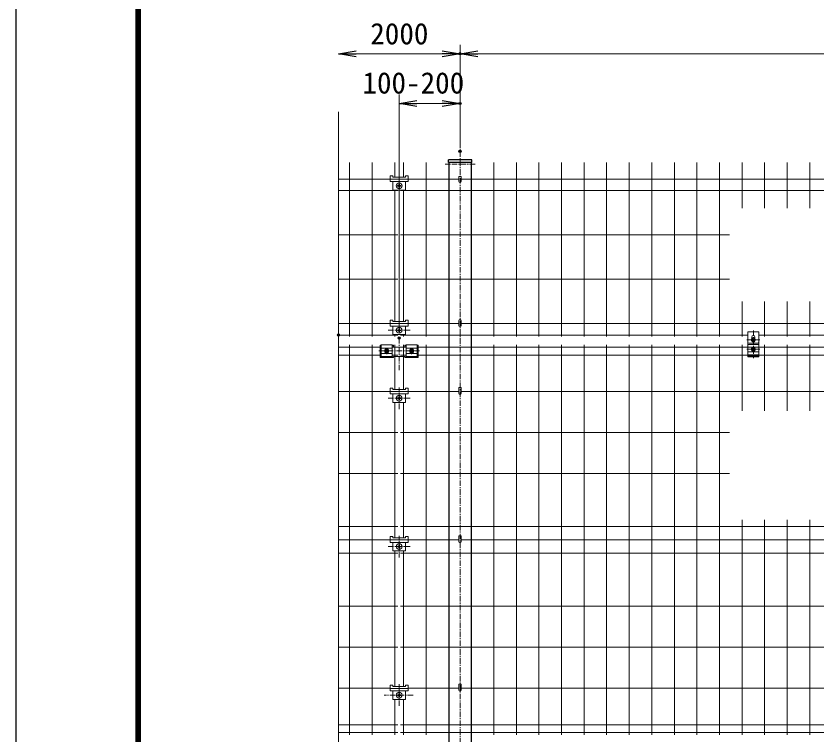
# Model space of a CAD drawing. Units: millimetres, scale not verified. Extents: x -4200 to 4200, y -2970 to 2970.
# Drawn here: x -4200 to -2398, y -688 to 930 of the extents above; entities that cross this region are included whole.
import ezdxf
from ezdxf.enums import TextEntityAlignment as Align

# ---------------------------------------------------------------- set-up
doc = ezdxf.new("R2010")
doc.units = ezdxf.units.MM
doc.header["$LTSCALE"] = 10
doc.header["$PDMODE"] = 32
doc.header["$PDSIZE"] = 5
doc.linetypes.add('USER1', pattern=[2, 1.25, -0.25, 0.25, -0.25])
for name, color, linetype, lineweight in [('0-0_D-STR-DIM', 7, 'Continuous', 13), ('0-1_0', 7, 'Continuous', 25), ('0-4_D-STR1', 1, 'Continuous', 25), ('0-5_D-BMK', 2, 'USER1', 13), ('0-6_D-TTL', 7, 'Continuous', 25), ('0-9_D-STR3', 3, 'Continuous', 13), ('0-E_D-STR5', 7, 'Continuous', 9)]:
    doc.layers.add(name, color=color, linetype=linetype, lineweight=lineweight)
doc.layers.add('0-2_DEFPOINTS', color=7, linetype='Continuous')
doc.styles.add('ＭＳ ゴシック', font='')
doc.styles.get('ＭＳ ゴシック').set_extended_font_data('MS Gothic')

# ---------------------------------------------------------------- blocks, each defined once
blk = doc.blocks.new('_OPEN')
at = {"layer": '0-1_0'}
blk.add_line((0, 0), (-10, 0), dxfattribs=at)
blk.add_lwpolyline([(-10, 1.667), (0, 0), (-10, -1.667)], dxfattribs=at)

msp = doc.modelspace()

# ---------------------------------------------------------------- linework, layer by layer
at = {"layer": '0-0_D-STR-DIM'}
for p, q in [((-3200.94, 645.06), (-3200.94, 864.72)), ((-3200.94, 645.06), (-3200.94, 864.72)), ((-3434.46, 844.72), (-3240.94, 844.72)), ((-3160.94, 844.72), (-1240.94, 844.72)), ((-3337.94, 225.23), (-3337.94, 752.79)), ((-3200.94, 645.06), (-3200.94, 752.79)), ((-3297.94, 732.79), (-3240.94, 732.79)), ((-3474.46, 714.17), (-3474.46, -1665.23))]:
    msp.add_line(p, q, dxfattribs=at)
at = {"layer": '0-2_DEFPOINTS'}
for p in [(-3200.94, 844.72), (-3200.94, 732.79), (-3200.94, 625.06), (-3474.46, 212.25), (-3337.94, 205.23)]:
    msp.add_point(p, dxfattribs=at)
at = {"layer": '0-4_D-STR1'}
for p, q in [((-3227.17, 600.15), (-3227.17, 606.36)), ((-3174.77, 606.36), (-3227.17, 606.36)), ((-3174.77, 600.29), (-3227.17, 600.29)), ((-3225.94, 600.29), (-3225.94, -1910.06)), ((-3175.94, 600.29), (-3175.94, -1910.06)), ((-3174.77, 600.15), (-3174.77, 606.36)), ((-3225.94, 208.64), (-3225.94, 189.93)), ((-3175.94, 208.64), (-3175.94, 189.93)), ((-3225.94, -687.57), (-3225.94, -702.57)), ((-3175.94, -687.57), (-3175.94, -702.57))]:
    msp.add_line(p, q, dxfattribs=at)
at = {"layer": '0-5_D-BMK'}
for p, q in [((-3200.94, 825.06), (-3200.94, -1944.36)), ((-3167.21, 596.49), (-3234.67, 596.49)), ((-3362.9, 222.82), (-3312.9, 222.82)), ((-2540.96, 222.45), (-2540.96, 159.75)), ((-3337.94, 132.77), (-3337.94, 205.23)), ((-2526.29, 201.28), (-2555.63, 201.28)), ((-3365.91, 169.28), (-3365.91, 183.75)), ((-3309.91, 169.28), (-3309.91, 183.75)), ((-2526.29, 180.42), (-2555.63, 180.42)), ((-3383.71, 176.16), (-3292.11, 176.16)), ((-3337.87, 45.51), (-3337.87, 94.31)), ((-3362.9, 69.91), (-3312.9, 69.91)), ((-3337.88, -288.24), (-3337.88, -239.44)), ((-3362.91, -263.84), (-3312.91, -263.84)), ((-3337.87, -622.41), (-3337.87, -573.61)), ((-3306.56, -598.01), (-3371.39, -598.01))]:
    msp.add_line(p, q, dxfattribs=at)
at = {"layer": '0-6_D-TTL', "color": 2}
msp.add_lwpolyline([(-4200, 2970), (4200, 2970), (4200, -2970), (-4200, -2970)], close=True, dxfattribs=at)
at = {"layer": '0-6_D-TTL'}
for points in [[(-3930, 2750), (3930, 2750), (3930, -2750), (-3930, -2750)], [(-3927.5, 2747.5), (3927.5, 2747.5), (3927.5, -2747.5), (-3927.5, -2747.5)], [(-3925, 2745), (3925, 2745), (3925, -2745), (-3925, -2745)], [(-3922.5, 2742.5), (3922.5, 2742.5), (3922.5, -2742.5), (-3922.5, -2742.5)], [(-3920, 2740), (3920, 2740), (3920, -2740), (-3920, -2740)]]:
    msp.add_lwpolyline(points, close=True, dxfattribs=at)
at = {"layer": '0-9_D-STR3'}
for p, q in [((-3357.9, 569.88), (-3351.9, 569.88)), ((-3357.9, 569.88), (-3357.9, 557.08)), ((-3357.9, 562.58), (-3317.9, 562.58)), ((-3351.9, 569.88), (-3351.9, 566.98)), ((-3351.9, 566.98), (-3323.9, 566.98)), ((-3323.9, 569.88), (-3317.9, 569.88)), ((-3323.9, 569.88), (-3323.9, 566.98)), ((-3317.9, 569.88), (-3317.9, 557.08)), ((-3203.54, 567.59), (-3203.54, 557.61)), ((-3198.34, 567.58), (-3198.34, 557.61)), ((-3357.9, 557.08), (-3317.9, 557.08)), ((-3351.9, 557.08), (-3351.9, 538.08)), ((-3341.37, 548.08), (-3339.37, 548.08)), ((-3341.37, 547.08), (-3339.37, 547.08)), ((-3338.37, 551.08), (-3338.37, 549.08)), ((-3338.37, 544.08), (-3338.37, 546.08)), ((-3337.37, 551.08), (-3337.37, 549.08)), ((-3337.37, 544.08), (-3337.37, 546.08)), ((-3334.37, 548.08), (-3336.37, 548.08)), ((-3334.37, 547.08), (-3336.37, 547.08)), ((-3323.9, 557.08), (-3323.9, 538.08)), ((-3351.9, 538.08), (-3323.9, 538.08)), ((-3357.9, 245.12), (-3357.9, 232.32)), ((-3357.9, 245.12), (-3351.9, 245.12)), ((-3357.9, 237.82), (-3317.9, 237.82)), ((-3351.9, 245.12), (-3351.9, 242.22)), ((-3351.9, 242.22), (-3323.9, 242.22)), ((-3323.9, 245.12), (-3323.9, 242.22)), ((-3203.54, 245.02), (-3203.54, 232.85)), ((-3198.34, 245.02), (-3198.34, 232.85)), ((-3357.9, 232.32), (-3317.9, 232.32)), ((-3351.9, 232.32), (-3351.9, 213.32)), ((-3341.37, 223.32), (-3339.37, 223.32)), ((-3341.37, 222.32), (-3339.37, 222.32)), ((-3338.37, 226.32), (-3338.37, 224.32)), ((-3338.37, 219.32), (-3338.37, 221.32)), ((-3337.37, 226.32), (-3337.37, 224.32)), ((-3337.37, 219.32), (-3337.37, 221.32)), ((-3334.37, 223.32), (-3336.37, 223.32)), ((-3334.37, 222.32), (-3336.37, 222.32)), ((-3323.9, 232.32), (-3323.9, 213.32)), ((-2553.46, 219.58), (-2553.46, 163.16)), ((-2528.46, 219.58), (-2553.46, 219.58)), ((-2528.46, 219.58), (-2528.46, 163.16)), ((-3351.9, 213.32), (-3323.9, 213.32)), ((-2543.42, 205.54), (-2545.88, 201.28)), ((-2543.42, 197.02), (-2545.88, 201.28)), ((-2544.46, 207.39), (-2544.46, 203.74)), ((-2543.69, 203.33), (-2542.33, 201.97)), ((-2543.69, 199.24), (-2542.33, 200.6)), ((-2538.5, 205.54), (-2543.42, 205.54)), ((-2543.01, 204.01), (-2541.64, 202.65)), ((-2543.01, 198.55), (-2541.64, 199.92)), ((-2538.91, 204.01), (-2540.28, 202.65)), ((-2538.91, 198.55), (-2540.28, 199.92)), ((-2538.23, 203.33), (-2539.6, 201.97)), ((-2538.23, 199.24), (-2539.6, 200.6)), ((-2538.5, 205.54), (-2536.04, 201.28)), ((-2538.5, 197.02), (-2536.04, 201.28)), ((-2537.46, 207.39), (-2537.46, 203.74)), ((-3380.91, 189.32), (-3380.91, 161.53)), ((-3380.91, 189.32), (-3378.41, 189.32)), ((-3380.91, 187.92), (-3378.41, 187.92)), ((-3378.41, 190.32), (-3378.41, 164.1)), ((-3378.41, 190.32), (-3353.41, 190.32)), ((-3378.41, 182.56), (-3353.41, 182.56)), ((-3368.37, 180.42), (-3370.83, 176.16)), ((-3363.46, 180.42), (-3368.37, 180.42)), ((-3363.46, 180.42), (-3361, 176.16)), ((-3353.41, 190.32), (-3353.41, 164.1)), ((-3353.41, 189.32), (-3350.91, 189.32)), ((-3353.41, 187.92), (-3350.91, 187.92)), ((-3322.41, 189.32), (-3324.91, 189.32)), ((-3324.91, 189.32), (-3324.91, 186.33)), ((-3322.41, 187.92), (-3324.91, 187.92)), ((-3322.41, 190.32), (-3322.41, 164.1)), ((-3297.41, 190.32), (-3322.41, 190.32)), ((-3297.41, 182.56), (-3322.41, 182.56)), ((-3312.37, 180.42), (-3314.83, 176.16)), ((-3312.37, 180.42), (-3307.46, 180.42)), ((-3307.46, 180.42), (-3305, 176.16)), ((-3297.41, 190.32), (-3297.41, 164.1)), ((-3294.91, 189.32), (-3297.41, 189.32)), ((-3294.91, 187.92), (-3297.41, 187.92)), ((-3294.91, 189.32), (-3294.91, 161.53)), ((-2528.46, 190.86), (-2553.52, 190.86)), ((-2553.46, 184.43), (-2543.57, 184.43)), ((-2530.46, 193.94), (-2551.46, 193.94)), ((-2543.42, 184.68), (-2545.88, 180.42)), ((-2543.42, 176.16), (-2545.88, 180.42)), ((-2543.69, 182.47), (-2542.33, 181.1)), ((-2538.5, 197.02), (-2543.42, 197.02)), ((-2538.5, 184.68), (-2543.42, 184.68)), ((-2543.01, 183.15), (-2541.64, 181.78)), ((-2540.96, 171.51), (-2540.96, 188.02)), ((-2538.91, 183.15), (-2540.28, 181.78)), ((-2538.23, 182.47), (-2539.6, 181.1)), ((-2538.5, 184.68), (-2536.04, 180.42)), ((-2538.5, 176.16), (-2536.04, 180.42)), ((-2538.36, 184.43), (-2528.46, 184.43)), ((-3380.91, 162.71), (-3350.91, 162.71)), ((-3378.41, 170.62), (-3353.41, 170.62)), ((-3378.41, 164.1), (-3353.41, 164.1)), ((-3368.37, 171.9), (-3370.83, 176.16)), ((-3368.64, 178.2), (-3367.28, 176.84)), ((-3368.64, 174.11), (-3367.28, 175.47)), ((-3363.46, 171.9), (-3368.37, 171.9)), ((-3367.96, 178.89), (-3366.6, 177.52)), ((-3367.96, 173.43), (-3366.6, 174.79)), ((-3363.87, 178.89), (-3365.23, 177.52)), ((-3363.87, 173.43), (-3365.23, 174.79)), ((-3363.19, 178.2), (-3364.55, 176.84)), ((-3363.19, 174.11), (-3364.55, 175.47)), ((-3363.46, 171.9), (-3361, 176.16)), ((-3324.91, 164.11), (-3350.91, 164.11)), ((-3350.91, 161.53), (-3350.91, 164.11)), ((-3324.91, 161.53), (-3324.91, 164.11)), ((-3294.91, 162.71), (-3324.91, 162.71)), ((-3297.41, 170.62), (-3322.41, 170.62)), ((-3297.41, 164.1), (-3322.41, 164.1)), ((-3312.37, 171.9), (-3314.83, 176.16)), ((-3312.64, 178.2), (-3311.28, 176.84)), ((-3312.64, 174.11), (-3311.28, 175.47)), ((-3312.37, 171.9), (-3307.46, 171.9)), ((-3311.96, 178.89), (-3310.6, 177.52)), ((-3311.96, 173.43), (-3310.6, 174.79)), ((-3307.87, 178.89), (-3309.23, 177.52)), ((-3307.87, 173.43), (-3309.23, 174.79)), ((-3307.19, 178.2), (-3308.55, 176.84)), ((-3307.18, 174.11), (-3308.55, 175.47)), ((-3307.46, 171.9), (-3305, 176.16)), ((-2528.5, 167.13), (-2553.5, 167.13)), ((-2553.46, 174.48), (-2528.46, 174.48)), ((-2528.46, 165.19), (-2553.46, 165.19)), ((-2528.46, 163.16), (-2553.46, 163.16)), ((-2543.69, 178.37), (-2542.33, 179.74)), ((-2538.5, 176.16), (-2543.42, 176.16)), ((-2543.01, 177.69), (-2541.64, 179.05)), ((-2538.91, 177.69), (-2540.28, 179.05)), ((-2538.23, 178.37), (-2539.6, 179.74)), ((-3380.91, 161.53), (-3350.91, 161.53)), ((-3294.91, 161.53), (-3324.91, 161.53)), ((-3357.9, 92.21), (-3357.9, 79.41)), ((-3357.9, 92.21), (-3351.9, 92.21)), ((-3351.9, 92.21), (-3351.9, 89.31)), ((-3323.9, 92.21), (-3323.9, 89.31)), ((-3203.54, 93.1), (-3203.54, 80.93)), ((-3198.34, 93.1), (-3198.34, 80.93)), ((-3357.9, 84.91), (-3317.9, 84.91)), ((-3357.9, 79.41), (-3317.9, 79.41)), ((-3351.9, 89.31), (-3323.9, 89.31)), ((-3351.9, 79.41), (-3351.9, 60.41)), ((-3338.37, 73.41), (-3338.37, 71.41)), ((-3337.37, 73.41), (-3337.37, 71.41)), ((-3323.9, 79.41), (-3323.9, 60.41)), ((-3351.9, 60.41), (-3323.9, 60.41)), ((-3341.37, 70.41), (-3339.37, 70.41)), ((-3341.37, 69.41), (-3339.37, 69.41)), ((-3338.37, 66.41), (-3338.37, 68.41)), ((-3337.37, 66.41), (-3337.37, 68.41)), ((-3334.37, 70.41), (-3336.37, 70.41)), ((-3334.37, 69.41), (-3336.37, 69.41)), ((-3357.91, -241.54), (-3357.91, -254.34)), ((-3357.91, -241.54), (-3351.91, -241.54)), ((-3357.91, -248.84), (-3317.91, -248.84)), ((-3351.91, -241.54), (-3351.91, -244.44)), ((-3351.91, -244.44), (-3323.91, -244.44)), ((-3323.91, -241.54), (-3323.91, -244.44)), ((-3203.54, -240.6), (-3203.54, -252.77)), ((-3198.34, -240.6), (-3198.34, -252.77)), ((-3357.91, -254.34), (-3317.91, -254.34)), ((-3351.91, -254.34), (-3351.91, -273.34)), ((-3341.38, -263.34), (-3339.38, -263.34)), ((-3341.38, -264.34), (-3339.38, -264.34)), ((-3338.38, -260.34), (-3338.38, -262.34)), ((-3338.38, -267.34), (-3338.38, -265.34)), ((-3337.38, -260.34), (-3337.38, -262.34)), ((-3337.38, -267.34), (-3337.38, -265.34)), ((-3334.38, -263.34), (-3336.38, -263.34)), ((-3334.38, -264.34), (-3336.38, -264.34)), ((-3323.91, -254.34), (-3323.91, -273.34)), ((-3351.91, -273.34), (-3323.91, -273.34)), ((-3357.9, -575.71), (-3351.9, -575.71)), ((-3357.9, -575.71), (-3357.9, -588.51)), ((-3351.9, -575.71), (-3351.9, -578.61)), ((-3323.9, -575.71), (-3323.9, -578.61)), ((-3203.54, -574.4), (-3203.54, -586.57)), ((-3198.34, -574.4), (-3198.34, -586.57)), ((-3357.9, -583.01), (-3317.9, -583.01)), ((-3357.9, -588.51), (-3317.9, -588.51)), ((-3351.9, -578.61), (-3323.9, -578.61)), ((-3351.9, -588.51), (-3351.9, -607.51)), ((-3338.37, -594.51), (-3338.37, -596.51)), ((-3337.37, -594.51), (-3337.37, -596.51)), ((-3323.9, -588.51), (-3323.9, -607.51)), ((-3351.9, -607.51), (-3323.9, -607.51)), ((-3341.37, -597.51), (-3339.37, -597.51)), ((-3341.37, -598.51), (-3339.37, -598.51)), ((-3338.37, -601.51), (-3338.37, -599.51)), ((-3337.37, -601.51), (-3337.37, -599.51)), ((-3334.37, -597.51), (-3336.37, -597.51)), ((-3334.37, -598.51), (-3336.37, -598.51))]:
    msp.add_line(p, q, dxfattribs=at)
for points in [[(-3323.9, 245.12), (-3317.9, 245.12), (-3317.9, 232.32)], [(-3350.91, 189.32), (-3350.91, 185.09), (-3334.71, 185.09), (-3324.91, 185.09), (-3324.91, 186.33)], [(-3323.9, 92.21), (-3317.9, 92.21), (-3317.9, 79.41)], [(-3323.91, -241.54), (-3317.91, -241.54), (-3317.91, -254.34)], [(-3323.9, -575.71), (-3317.9, -575.71), (-3317.9, -588.51)]]:
    msp.add_lwpolyline(points, dxfattribs=at)
for centre, radius in [((-3337.87, 547.58), 6.5), ((-3337.87, 222.82), 6.5), ((-2540.96, 201.28), 4.26), ((-3365.91, 176.16), 4.26), ((-3309.91, 176.16), 4.26), ((-2540.96, 180.42), 4.26), ((-3337.87, 69.91), 6.5), ((-3337.88, -263.84), 6.5), ((-3337.87, -598.01), 6.5)]:
    msp.add_circle(centre, radius, dxfattribs=at)
for centre, radius, start, end in [((-3341.37, 547.58), 0.5, 90.00001, 270), ((-3339.37, 549.08), 1, 270, 0.00001), ((-3339.37, 546.08), 1, 0, 90), ((-3337.87, 551.08), 0.5, 0, 179.99999), ((-3337.87, 544.08), 0.5, 180.00002, 0.00001), ((-3336.37, 549.08), 1, 180.00001, 270), ((-3336.37, 546.08), 1, 90, 180.00001), ((-3334.37, 547.58), 0.5, 270.00049, 90.00046), ((-3200.94, 557.61), 2.6, 180, 0), ((-3341.37, 222.82), 0.5, 90.00001, 270), ((-3339.37, 224.32), 1, 270, 0.00001), ((-3339.37, 221.32), 1, 0, 90), ((-3337.87, 226.32), 0.5, 0, 179.99999), ((-3337.87, 219.32), 0.5, 180.00002, 0.00001), ((-3336.37, 224.32), 1, 180.00001, 270), ((-3336.37, 221.32), 1, 90, 180.00001), ((-3334.37, 222.82), 0.5, 270.00049, 90.00046), ((-3200.94, 232.85), 2.6, 180, 0), ((-2540.96, 207.39), 3.5, 0, 180), ((-2543.35, 203.67), 0.483, 44.99953, 224.99952), ((-2543.35, 198.9), 0.483, 135, 314.99998), ((-2543.01, 201.28), 0.965, 314.99999, 45), ((-2540.96, 203.33), 0.965, 225.00001, 314.99999), ((-2540.96, 199.24), 0.965, 45, 135), ((-2538.91, 201.28), 0.965, 135, 225.00001), ((-2538.57, 203.67), 0.483, 315, 135), ((-2538.57, 198.9), 0.483, 225.00001, 44.99999), ((-2528.48, 211.4), 0.02, 270, 0), ((-3365.91, 177.45), 4, 4.65818, 175.34501), ((-3309.91, 177.45), 4, 4.65499, 175.34182), ((-2551.46, 195.94), 2, 180, 270), ((-2543.35, 182.81), 0.483, 44.99953, 224.99952), ((-2540.96, 200.08), 3.62, 237.53826, 302.46174), ((-2540.96, 181.62), 3.62, 57.53826, 122.46174), ((-2543.01, 180.42), 0.965, 314.99999, 45), ((-2540.96, 182.47), 0.965, 225.00001, 314.99999), ((-2538.91, 180.42), 0.965, 135, 225.00001), ((-2538.57, 182.81), 0.483, 315, 135), ((-2530.46, 195.94), 2, 270, 0), ((-3365.91, 174.88), 4, 184.89555, 355.10576), ((-3368.3, 178.55), 0.483, 44.99953, 224.99952), ((-3368.3, 173.77), 0.483, 135, 314.99998), ((-3367.96, 176.16), 0.965, 314.99999, 45), ((-3365.91, 178.2), 0.965, 225.00001, 314.99999), ((-3365.91, 174.11), 0.965, 45, 135), ((-3363.87, 176.16), 0.965, 135, 225.00001), ((-3363.53, 178.55), 0.483, 315, 135), ((-3363.53, 173.77), 0.483, 225.00001, 44.99999), ((-3309.91, 174.88), 4, 184.89424, 355.10445), ((-3312.3, 178.55), 0.483, 45, 225), ((-3312.3, 173.77), 0.483, 135.00001, 314.99999), ((-3311.96, 176.16), 0.965, 314.99999, 45), ((-3309.91, 178.2), 0.965, 225.00001, 314.99999), ((-3309.91, 174.11), 0.965, 45, 135), ((-3307.87, 176.16), 0.965, 135, 225.00001), ((-3307.53, 178.55), 0.483, 315.00048, 135.00047), ((-3307.53, 173.77), 0.483, 225.00002, 45), ((-2543.35, 178.03), 0.483, 135, 314.99998), ((-2540.96, 179.21), 3.62, 237.53826, 302.46174), ((-2540.96, 178.37), 0.965, 45, 135), ((-2538.57, 178.03), 0.483, 225.00001, 44.99999), ((-3337.87, 73.41), 0.5, 0, 179.99999), ((-3200.94, 80.93), 2.6, 180, 0), ((-3341.37, 69.91), 0.5, 90.00001, 270), ((-3339.37, 71.41), 1, 270, 0.00001), ((-3339.37, 68.41), 1, 0, 90), ((-3337.87, 66.41), 0.5, 180.00002, 0.00001), ((-3336.37, 71.41), 1, 180.00001, 270), ((-3336.37, 68.41), 1, 90, 180.00001), ((-3334.37, 69.91), 0.5, 270.00049, 90.00046), ((-3341.38, -263.84), 0.5, 90.00001, 270), ((-3339.38, -262.34), 1, 270, 0.00001), ((-3339.38, -265.34), 1, 0, 90), ((-3337.88, -260.34), 0.5, 0, 179.99999), ((-3337.88, -267.34), 0.5, 180.00002, 0.00001), ((-3336.38, -262.34), 1, 180.00001, 270), ((-3336.38, -265.34), 1, 90, 180.00001), ((-3334.38, -263.84), 0.5, 270.00049, 90.00046), ((-3200.94, -252.77), 2.6, 180, 0), ((-3337.87, -594.51), 0.5, 0, 179.99999), ((-3200.94, -586.57), 2.6, 180, 0), ((-3341.37, -598.01), 0.5, 90.00001, 270), ((-3339.37, -596.51), 1, 270, 0.00001), ((-3339.37, -599.51), 1, 0, 90), ((-3337.87, -601.51), 0.5, 180.00002, 0.00001), ((-3336.37, -596.51), 1, 180.00001, 270), ((-3336.37, -599.51), 1, 90, 180.00001), ((-3334.37, -598.01), 0.5, 270.00049, 90.00046)]:
    msp.add_arc(centre, radius, start, end, dxfattribs=at)
for centre in [(-3200.94, 567.58), (-3200.94, 245), (-3200.94, 93.09), (-3200.94, -240.61), (-3200.94, -574.41)]:
    msp.add_ellipse(centre, major_axis=(-2.6, 0), ratio=0.649974, start_param=3.1415927, end_param=6.2831853, dxfattribs=at)
at = {"layer": '0-E_D-STR5'}
for p, q in [((-3449.47, 208.64), (-3449.47, 600.15)), ((-3398.7, 208.64), (-3398.7, 600.15)), ((-3347.93, 566.98), (-3347.93, 600.15)), ((-3327.98, 566.98), (-3327.98, 600.15)), ((-3277.21, 208.64), (-3277.21, 600.15)), ((-3226.45, 208.64), (-3226.45, 600.15)), ((-3175.68, 208.64), (-3175.68, 600.15)), ((-3124.91, 208.64), (-3124.91, 600.15)), ((-3074.14, 208.64), (-3074.14, 600.15)), ((-3023.37, 208.64), (-3023.37, 600.15)), ((-2972.6, 208.64), (-2972.6, 600.15)), ((-2921.83, 208.64), (-2921.83, 600.15)), ((-2871.06, 208.64), (-2871.06, 600.15)), ((-2820.29, 208.64), (-2820.29, 600.15)), ((-2769.52, 208.64), (-2769.52, 600.15)), ((-2718.75, 208.64), (-2718.75, 600.15)), ((-2667.98, 208.64), (-2667.98, 600.15)), ((-2617.21, 208.64), (-2617.21, 600.15)), ((-2566.45, 497.14), (-2566.45, 600.15)), ((-2515.68, 497.14), (-2515.68, 600.15)), ((-2464.91, 497.14), (-2464.91, 600.15)), ((-2414.14, 497.14), (-2414.14, 600.15)), ((-3357.9, 562.81), (-3474.46, 562.81)), ((-3203.54, 562.81), (-3317.9, 562.81)), ((-1357.9, 562.81), (-3198.34, 562.81)), ((-3340.9, 536.83), (-3474.46, 536.83)), ((-3347.93, 242.22), (-3347.93, 538.08)), ((-1340.88, 536.83), (-3334.9, 536.83)), ((-3327.98, 242.22), (-3327.98, 538.08)), ((-3340.9, 437.23), (-3474.46, 437.23)), ((-2594.78, 437.23), (-3334.9, 437.23)), ((-3340.9, 337.64), (-3474.46, 337.64)), ((-2594.78, 337.64), (-3334.9, 337.64)), ((-2566.45, 208.64), (-2566.45, 287.63)), ((-2515.68, 208.64), (-2515.68, 287.63)), ((-2464.91, 208.64), (-2464.91, 287.63)), ((-2414.14, 208.64), (-2414.14, 287.63)), ((-3357.9, 238.05), (-3474.46, 238.05)), ((-3203.54, 238.05), (-3317.9, 238.05)), ((-1357.9, 238.05), (-3198.34, 238.05)), ((-3340.9, 212.07), (-3474.46, 212.07)), ((-3347.93, 208.64), (-3347.93, 213.32)), ((-2553.46, 212.07), (-3334.9, 212.07)), ((-3327.98, 208.64), (-3327.98, 213.32)), ((-1893.46, 212.07), (-2528.46, 212.07)), ((-3378.41, 184.53), (-3474.46, 184.53)), ((-3449.47, -687.57), (-3449.47, 189.93)), ((-3398.7, -687.57), (-3398.7, 189.93)), ((-3340.91, 184.53), (-3353.41, 184.53)), ((-3347.93, 89.31), (-3347.93, 189.93)), ((-3322.41, 184.53), (-3334.9, 184.53)), ((-3327.98, 89.31), (-3327.98, 189.93)), ((-2553.46, 184.53), (-3297.41, 184.53)), ((-3277.21, -687.57), (-3277.21, 189.93)), ((-3226.45, -687.57), (-3226.45, 189.93)), ((-3175.68, -687.57), (-3175.68, 189.93)), ((-3124.91, -687.57), (-3124.91, 189.93)), ((-3074.14, -687.57), (-3074.14, 189.93)), ((-3023.37, -687.57), (-3023.37, 189.93)), ((-2972.6, -687.57), (-2972.6, 189.93)), ((-2921.83, -687.57), (-2921.83, 189.93)), ((-2871.06, -687.57), (-2871.06, 189.93)), ((-2820.29, -687.57), (-2820.29, 189.93)), ((-2769.52, -687.57), (-2769.52, 189.93)), ((-2718.75, -687.57), (-2718.75, 189.93)), ((-2667.98, -687.57), (-2667.98, 189.93)), ((-2617.21, -687.57), (-2617.21, 189.93)), ((-2566.45, 41.61), (-2566.45, 189.93)), ((-1893.46, 184.53), (-2528.46, 184.53)), ((-2515.68, 41.61), (-2515.68, 189.93)), ((-2464.91, 41.61), (-2464.91, 189.93)), ((-2414.14, 41.61), (-2414.14, 189.93)), ((-3378.41, 166.91), (-3474.46, 166.91)), ((-3340.91, 166.91), (-3353.41, 166.91)), ((-3322.41, 166.91), (-3334.9, 166.91)), ((-2553.46, 166.91), (-3297.41, 166.91)), ((-1893.46, 166.91), (-2528.46, 166.91)), ((-3357.9, 84.93), (-3474.46, 84.93)), ((-3203.54, 84.93), (-3317.9, 84.93)), ((-1357.9, 84.93), (-3198.34, 84.93)), ((-3347.93, -244.44), (-3347.93, 60.41)), ((-3327.98, -244.44), (-3327.98, 60.41)), ((-3340.9, -7.44), (-3474.46, -7.44)), ((-2594.78, -7.44), (-3334.9, -7.44)), ((-3340.9, -99.82), (-3474.46, -99.82)), ((-2594.78, -99.82), (-3334.9, -99.82)), ((-2566.45, -687.57), (-2566.45, -203.37)), ((-2515.68, -687.57), (-2515.68, -203.37)), ((-2464.91, -687.57), (-2464.91, -203.37)), ((-2414.14, -687.57), (-2414.14, -203.37)), ((-3340.9, -218.82), (-3474.46, -218.82)), ((-1340.88, -218.82), (-3334.9, -218.82)), ((-3357.91, -248.82), (-3474.46, -248.82)), ((-3203.54, -248.82), (-3317.91, -248.82)), ((-1357.87, -248.82), (-3198.34, -248.82)), ((-3340.9, -278.82), (-3474.46, -278.82)), ((-3347.93, -578.61), (-3347.93, -273.34)), ((-1340.88, -278.82), (-3334.9, -278.82)), ((-3327.98, -578.61), (-3327.98, -273.34)), ((-3340.9, -397.82), (-3474.46, -397.82)), ((-1340.88, -397.82), (-3334.9, -397.82)), ((-3340.9, -490.19), (-3474.46, -490.19)), ((-1340.88, -490.19), (-3334.9, -490.19)), ((-3357.9, -582.57), (-3474.46, -582.57)), ((-3203.54, -582.57), (-3317.9, -582.57)), ((-1357.9, -582.57), (-3198.34, -582.57)), ((-3347.93, -687.57), (-3347.93, -607.51)), ((-3327.98, -687.57), (-3327.98, -607.51)), ((-3340.9, -664.54), (-3474.46, -664.54)), ((-1340.88, -664.54), (-3334.9, -664.54)), ((-3340.9, -682.17), (-3474.46, -682.17)), ((-2197.43, -682.17), (-3334.9, -682.17))]:
    msp.add_line(p, q, dxfattribs=at)

# ---------------------------------------------------------------- block references
at = {"layer": '0-0_D-STR-DIM', "xscale": 4, "yscale": 4, "rotation": 180}
for p in [(-3474.46, 844.72), (-3200.94, 844.72), (-3337.94, 732.79)]:
    msp.add_blockref('_OPEN', p, dxfattribs=at)
at = {"layer": '0-0_D-STR-DIM', "xscale": 4, "yscale": 4}
for p in [(-3200.94, 844.72), (-3200.94, 732.79)]:
    msp.add_blockref('_OPEN', p, dxfattribs=at)

# ---------------------------------------------------------------- texts
at = {"layer": '0-0_D-STR-DIM', "style": 'ＭＳ ゴシック'}
for s, p in [('2000', (-3402.95, 851.47)), ('100-200', (-3420.58, 740.83))]:
    msp.add_text(s, height=48.09, dxfattribs=at).set_placement(p, align=Align.BOTTOM_LEFT)

doc.saveas('drawing.dxf')
